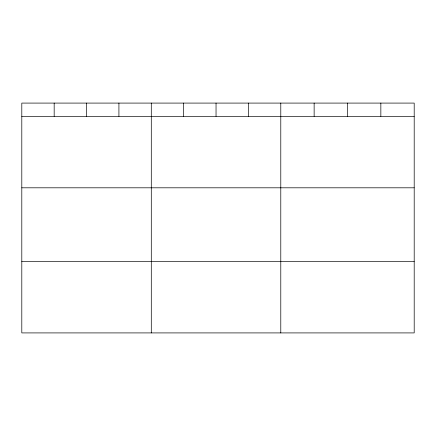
<?xml version="1.0" encoding="UTF-8"?>
<svg xmlns="http://www.w3.org/2000/svg" width="436" height="436" viewBox="0 0 436 436"><rect width="100%" height="100%" fill="white"/><g stroke="black" fill="none" stroke-linecap="round" stroke-linejoin="round"><path stroke-width="0.65" d="M414.2 187.807L414.2 103.087L21.8 103.087L21.8 332.913L414.2 332.913L414.2 187.807L21.8 187.807M21.8 116.336L414.2 116.336M21.8 261.442L414.2 261.442M380.846 103.087L380.846 116.336M347.492 103.087L347.492 116.336M314.138 103.087L314.138 116.336M280.784 103.087L280.784 332.913M248.411 103.087L248.411 116.336M216.038 103.087L216.038 116.336M183.665 103.087L183.665 116.336M151.292 103.087L151.292 332.913M118.919 103.087L118.919 116.336M86.546 103.087L86.546 116.336M54.173 103.087L54.173 116.336"/></g></svg>
